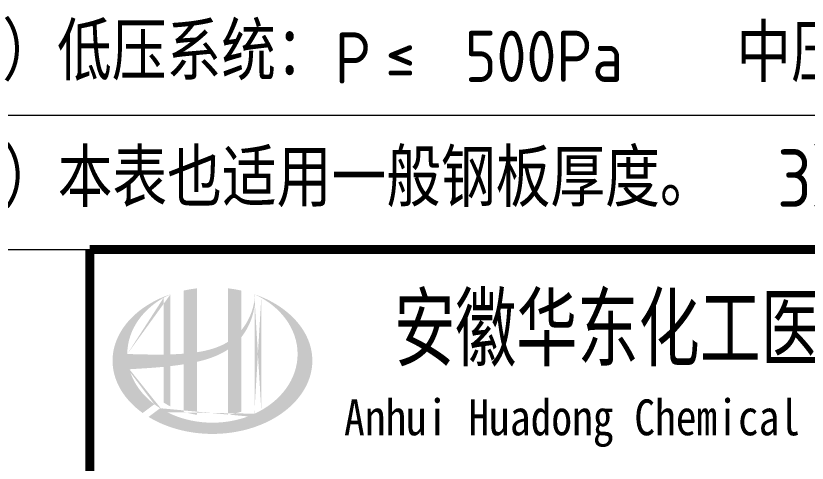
# Model space of a CAD drawing. Extents: x 5109802 to 7068445, y -422737 to 2032183.
# Drawn here: x 5149630 to 5155809, y -315947 to -312453 of the extents above; entities that cross this region are included whole.
import ezdxf
from ezdxf.enums import TextEntityAlignment as Align

# ---------------------------------------------------------------- set-up
doc = ezdxf.new("R2010")
doc.units = 0
doc.header["$LTSCALE"] = 1000
doc.header["$MEASUREMENT"] = 0
doc.layers.get('0').update_dxf_attribs({"linetype": 'CONTINUOUS'})
doc.layers.add('PUB_TEXT', color=7, linetype='CONTINUOUS')
doc.styles.add('AHD_TQ_S', font='')
doc.styles.get("Standard").update_dxf_attribs({"font": 'SCEIE', "bigfont": 'SCEIC'})
doc.styles.get('AHD_TQ_S').set_extended_font_data('SimSun')

msp = doc.modelspace()

# ---------------------------------------------------------------- hatches: boundary and pattern name
h = msp.add_hatch(color=256)
edge = h.paths.add_edge_path()
edge.add_spline(control_points=[(5151043.7, -315155.4), (5151049.8, -315154), (5151055.9, -315152.6), (5151105, -315140.7), (5151147.6, -315127.7), (5151222.6, -315096.6), (5151255.5, -315079.6), (5151286.4, -315059)], knot_values=[61.629012, 61.629012, 61.629012, 61.629012, 63.330431, 63.330431, 75.353634, 75.353634, 85.398649, 85.398649, 85.398649, 85.398649], degree=3, periodic=0)
edge.add_line((5151286.4, -315059), (5151286.4, -315569.3))
edge.add_spline(control_points=[(5151286.4, -315569.3), (5151303.5, -315566.5), (5151320.6, -315563.2), (5151355.3, -315555.1), (5151373, -315550.3), (5151390.4, -315544.9)], knot_values=[4.908456, 4.908456, 4.908456, 4.908456, 4.992821, 4.992821, 5.083034, 5.083034, 5.083034, 5.083034], degree=3, periodic=0)
edge.add_line((5151390.4, -315544.9), (5151390.4, -314963.4))
edge.add_spline(control_points=[(5151390.4, -314963.4), (5151399, -314952.5), (5151407.2, -314941.1), (5151433.3, -314901.5), (5151449, -314871.5), (5151478.2, -314798.7), (5151489.4, -314755), (5151494.1, -314709.6), (5151494.3, -314708.3), (5151494.4, -314707.1)], knot_values=[97.991744, 97.991744, 97.991744, 97.991744, 101.64219, 101.64219, 110.337975, 110.337975, 121.934322, 121.934322, 122.270691, 122.270691, 122.270691, 122.270691], degree=3, periodic=0)
edge.add_line((5151494.4, -314707.1), (5151494.4, -314636.7))
edge.add_spline(control_points=[(5151494.4, -314636.7), (5151494.3, -314644.3), (5151493.9, -314652), (5151493.4, -314659.7)], knot_values=[126.194075, 126.194075, 126.194075, 126.194075, 128.396762, 128.396762, 128.396762, 128.396762], degree=3, periodic=0)
edge.add_spline(control_points=[(5151493.4, -314659.7), (5151492.9, -314665.9), (5151492.3, -314672.1), (5151491.5, -314678.3)], knot_values=[124.417049, 124.417049, 124.417049, 124.417049, 126.194075, 126.194075, 126.194075, 126.194075], degree=3, periodic=0)
edge.add_spline(control_points=[(5151491.5, -314678.3), (5151490.4, -314687.4), (5151488.9, -314696.5), (5151487.1, -314705.6)], knot_values=[121.80529, 121.80529, 121.80529, 121.80529, 124.417049, 124.417049, 124.417049, 124.417049], degree=3, periodic=0)
edge.add_spline(control_points=[(5151487.1, -314705.6), (5151484.7, -314717.8), (5151481.8, -314729.9), (5151478.3, -314741.9)], knot_values=[118.31574, 118.31574, 118.31574, 118.31574, 121.80529, 121.80529, 121.80529, 121.80529], degree=3, periodic=0)
edge.add_spline(control_points=[(5151478.3, -314741.9), (5151474.8, -314754), (5151470.7, -314766.1), (5151466.2, -314777.9)], knot_values=[114.795988, 114.795988, 114.795988, 114.795988, 118.31574, 118.31574, 118.31574, 118.31574], degree=3, periodic=0)
edge.add_spline(control_points=[(5151466.2, -314777.9), (5151461.7, -314789.6), (5151456.7, -314801.2), (5151451.3, -314812.5)], knot_values=[111.329641, 111.329641, 111.329641, 111.329641, 114.795988, 114.795988, 114.795988, 114.795988], degree=3, periodic=0)
edge.add_spline(control_points=[(5151451.3, -314812.5), (5151445.8, -314824), (5151439.8, -314835.4), (5151433.3, -314846.5)], knot_values=[107.79529, 107.79529, 107.79529, 107.79529, 111.329641, 111.329641, 111.329641, 111.329641], degree=3, periodic=0)
edge.add_spline(control_points=[(5151433.3, -314846.5), (5151427, -314857.3), (5151420.3, -314867.9), (5151413.2, -314878.1)], knot_values=[104.343579, 104.343579, 104.343579, 104.343579, 107.79529, 107.79529, 107.79529, 107.79529], degree=3, periodic=0)
edge.add_spline(control_points=[(5151413.2, -314878.1), (5151406, -314888.5), (5151398.3, -314898.6), (5151390.4, -314908.3)], knot_values=[100.8507, 100.8507, 100.8507, 100.8507, 104.343579, 104.343579, 104.343579, 104.343579], degree=3, periodic=0)
edge.add_line((5151390.4, -314908.3), (5151390.4, -314599))
edge.add_spline(control_points=[(5151390.4, -314599), (5151356.3, -314591.4), (5151321.5, -314585.5), (5151286.4, -314581.4)], knot_values=[4.423999, 4.423999, 4.423999, 4.423999, 4.558741, 4.558741, 4.558741, 4.558741], degree=3, periodic=0)
edge.add_line((5151286.4, -314581.4), (5151286.4, -314999.6))
edge.add_spline(control_points=[(5151286.4, -314999.6), (5151214.4, -315044.1), (5151130.2, -315067.3), (5151043.7, -315080.4)], knot_values=[63.246215, 63.246215, 63.246215, 63.246215, 87.689124, 87.689124, 87.689124, 87.689124], degree=3, periodic=0)
edge.add_line((5151043.7, -315080.4), (5151043.7, -314581.4))
edge.add_spline(control_points=[(5151043.7, -314581.4), (5151008.5, -314585.5), (5150973.8, -314591.4), (5150939.7, -314599)], knot_values=[4.866038, 4.866038, 4.866038, 4.866038, 5.000777, 5.000777, 5.000777, 5.000777], degree=3, periodic=0)
edge.add_line((5150939.7, -314599), (5150939.7, -315091.8))
edge.add_spline(control_points=[(5150939.7, -315091.8), (5150938, -315091.9), (5150903.1, -315094.6), (5150868.5, -315096.3), (5150835.7, -315097.4)], knot_values=[43.657356, 43.657356, 43.657356, 43.657356, 44.134253, 53.497092, 53.497092, 53.497092, 53.497092], degree=3, periodic=0)
edge.add_line((5150835.7, -315097.4), (5150835.7, -314628.2))
edge.add_spline(control_points=[(5150835.7, -314628.2), (5150818.7, -314634.1), (5150801.9, -314640.4), (5150785.5, -314647.1)], knot_values=[5.14157, 5.14157, 5.14157, 5.14157, 5.212921, 5.212921, 5.212921, 5.212921], degree=3, periodic=0)
edge.add_spline(control_points=[(5150785.5, -314647.1), (5150778.6, -314649.9), (5150771.8, -314652.8), (5150739.5, -314667), (5150715, -314679.3), (5150691.5, -314692.5)], knot_values=[5.212921, 5.212921, 5.212921, 5.212921, 5.24296, 5.24296, 5.355623, 5.355623, 5.355623, 5.355623], degree=3, periodic=0)
edge.add_spline(control_points=[(5150691.5, -314692.5), (5150676.6, -314700.8), (5150662.2, -314709.6), (5150648.2, -314718.7)], knot_values=[5.355623, 5.355623, 5.355623, 5.355623, 5.426974, 5.426974, 5.426974, 5.426974], degree=3, periodic=0)
edge.add_spline(control_points=[(5150648.2, -314718.7), (5150640.8, -314723.5), (5150633.5, -314728.4), (5150620, -314737.9), (5150613.8, -314742.4), (5150607.6, -314747)], knot_values=[5.426974, 5.426974, 5.426974, 5.426974, 5.464765, 5.464765, 5.498325, 5.498325, 5.498325, 5.498325], degree=3, periodic=0)
edge.add_spline(control_points=[(5150607.6, -314747), (5150581.6, -314766.6), (5150557.5, -314787.5), (5150535.6, -314809.4)], knot_values=[5.498325, 5.498325, 5.498325, 5.498325, 5.641027, 5.641027, 5.641027, 5.641027], degree=3, periodic=0)
edge.add_spline(control_points=[(5150535.6, -314809.4), (5150528.6, -314816.4), (5150521.9, -314823.5), (5150501.4, -314846.1), (5150488.5, -314862), (5150476.7, -314878.2)], knot_values=[5.641027, 5.641027, 5.641027, 5.641027, 5.686569, 5.686569, 5.783729, 5.783729, 5.783729, 5.783729], degree=3, periodic=0)
edge.add_spline(control_points=[(5150476.7, -314878.2), (5150461.6, -314898.9), (5150448.3, -314920.3), (5150435.2, -314945.3), (5150433.6, -314948.5), (5150432, -314951.7)], knot_values=[5.783729, 5.783729, 5.783729, 5.783729, 5.908374, 5.908374, 5.92643, 5.92643, 5.92643, 5.92643], degree=3, periodic=0)
edge.add_spline(control_points=[(5150432, -314951.7), (5150419.5, -314976.8), (5150409.5, -315002.4), (5150402, -315028.4)], knot_values=[5.92643, 5.92643, 5.92643, 5.92643, 6.069132, 6.069132, 6.069132, 6.069132], degree=3, periodic=0)
edge.add_spline(control_points=[(5150402, -315028.4), (5150398.8, -315039.5), (5150396, -315050.6), (5150390.6, -315076.8), (5150388.4, -315091.8), (5150386.9, -315106.9)], knot_values=[6.069132, 6.069132, 6.069132, 6.069132, 6.130179, 6.130179, 6.211834, 6.211834, 6.211834, 6.211834], degree=3, periodic=0)
edge.add_spline(control_points=[(5150386.9, -315106.9), (5150385.7, -315120.1), (5150385, -315133.2), (5150385, -315146.4)], knot_values=[6.211834, 6.211834, 6.211834, 6.211834, 6.283185, 6.283185, 6.283185, 6.283185], degree=3, periodic=0)
edge.add_spline(control_points=[(5150385, -315146.4), (5150385, -315155.8), (5150385.4, -315165.1), (5150386, -315174.4)], knot_values=[6.283185, 6.283185, 6.283185, 6.283185, 6.333655, 6.333655, 6.333655, 6.333655], degree=3, periodic=0)
edge.add_spline(control_points=[(5150386, -315174.4), (5150387.2, -315193.1), (5150389.8, -315211.7), (5150393.5, -315230.2)], knot_values=[6.333655, 6.333655, 6.333655, 6.333655, 6.434594, 6.434594, 6.434594, 6.434594], degree=3, periodic=0)
edge.add_spline(control_points=[(5150393.5, -315230.2), (5150393.8, -315231.4), (5150394, -315232.6), (5150398, -315251.1), (5150402.7, -315268.3), (5150408.6, -315285.3)], knot_values=[6.434594, 6.434594, 6.434594, 6.434594, 6.441278, 6.441278, 6.535532, 6.535532, 6.535532, 6.535532], degree=3, periodic=0)
edge.add_spline(control_points=[(5150408.6, -315285.3), (5150414.8, -315303.6), (5150422.4, -315321.6), (5150431.1, -315339.4)], knot_values=[6.535532, 6.535532, 6.535532, 6.535532, 6.636471, 6.636471, 6.636471, 6.636471], degree=3, periodic=0)
edge.add_spline(control_points=[(5150431.1, -315339.4), (5150433.3, -315343.9), (5150435.6, -315348.3), (5150444.9, -315366), (5150452.6, -315379), (5150461, -315391.9)], knot_values=[6.636471, 6.636471, 6.636471, 6.636471, 6.661894, 6.661894, 6.73741, 6.73741, 6.73741, 6.73741], degree=3, periodic=0)
edge.add_spline(control_points=[(5150461, -315391.9), (5150472.2, -315409), (5150484.5, -315425.8), (5150498.1, -315442.2)], knot_values=[6.73741, 6.73741, 6.73741, 6.73741, 6.838349, 6.838349, 6.838349, 6.838349], degree=3, periodic=0)
edge.add_spline(control_points=[(5150498.1, -315442.2), (5150504, -315449.4), (5150510.1, -315456.4), (5150524.7, -315472.4), (5150533.2, -315481.2), (5150542.1, -315489.9)], knot_values=[6.838349, 6.838349, 6.838349, 6.838349, 6.88251, 6.88251, 6.939288, 6.939288, 6.939288, 6.939288], degree=3, periodic=0)
edge.add_spline(control_points=[(5150542.1, -315489.9), (5150557.9, -315505.2), (5150574.7, -315520.1), (5150592.6, -315534.3)], knot_values=[6.939288, 6.939288, 6.939288, 6.939288, 7.040227, 7.040227, 7.040227, 7.040227], degree=3, periodic=0)
edge.add_spline(control_points=[(5150592.6, -315534.3), (5150601.6, -315541.4), (5150610.8, -315548.3), (5150620.2, -315555.1)], knot_values=[7.040227, 7.040227, 7.040227, 7.040227, 7.090696, 7.090696, 7.090696, 7.090696], degree=3, periodic=0)
edge.add_line((5150620.2, -315555.1), (5150711.4, -315486.7))
edge.add_ellipse((5151165, -315094.4), major_axis=(665, 0), ratio=0.806676, start_angle=192.81901, end_angle=226.98533, ccw=False)
edge.add_spline(control_points=[(5150516.6, -315213.5), (5150540.6, -315212), (5150564.7, -315210.5), (5150653.4, -315205), (5150718.2, -315200.7), (5150783.7, -315194.4)], knot_values=[11.398263, 11.398263, 11.398263, 11.398263, 18.40729, 18.40729, 37.18094, 37.18094, 37.18094, 37.18094], degree=3, periodic=0)
edge.add_line((5150783.7, -315194.4), (5150783.7, -315473.4))
edge.add_spline(control_points=[(5150783.7, -315473.4), (5150787.3, -315475.7), (5150790.9, -315477.9), (5150807.8, -315488.1), (5150821.6, -315495.7), (5150835.7, -315502.8)], knot_values=[4.049945, 4.049945, 4.049945, 4.049945, 4.072021, 4.072021, 4.153257, 4.153257, 4.153257, 4.153257], degree=3, periodic=0)
edge.add_line((5150835.7, -315502.8), (5150835.7, -315188.9))
edge.add_spline(control_points=[(5150835.7, -315188.9), (5150867.9, -315185.3), (5150900.3, -315181), (5150935.1, -315175.6), (5150937.4, -315175.3), (5150939.7, -315174.9)], knot_values=[42.135009, 42.135009, 42.135009, 42.135009, 51.307228, 51.307228, 51.948574, 51.948574, 51.948574, 51.948574], degree=3, periodic=0)
edge.add_line((5150939.7, -315174.9), (5150939.7, -315544.9))
edge.add_spline(control_points=[(5150939.7, -315544.9), (5150973.3, -315555.4), (5151008.2, -315563.6), (5151043.7, -315569.3)], knot_values=[4.34174, 4.34174, 4.34174, 4.34174, 4.516316, 4.516316, 4.516316, 4.516316], degree=3, periodic=0)
edge.add_line((5151043.7, -315569.3), (5151043.7, -315155.4))
edge = h.paths.add_edge_path(flags=16)
edge.add_ellipse((5151165, -315094.4), major_axis=(665, 0), ratio=0.806676, start_angle=124.98746, end_angle=179.99898, ccw=False)
edge.add_line((5150783.7, -314654.9), (5150783.7, -315098.5))
edge.add_spline(control_points=[(5150783.7, -315098.5), (5150688.4, -315099.8), (5150594.4, -315096.8), (5150500, -315094.4)], knot_values=[11.27373, 11.27373, 11.27373, 11.27373, 38.687513, 38.687513, 38.687513, 38.687513], degree=3, periodic=0)
edge = h.paths.add_edge_path()
edge.add_spline(control_points=[(5150666.2, -315585.6), (5150697.3, -315604.6), (5150730.4, -315621.8), (5150815, -315659.1), (5150868.3, -315676.9), (5150979, -315703.5), (5151036.5, -315712.2), (5151152.6, -315720), (5151211.3, -315719), (5151326.9, -315707.6), (5151383.7, -315697), (5151492.8, -315667), (5151544.9, -315647.5), (5151641.8, -315600.6), (5151686.6, -315573.2), (5151766.5, -315512.3), (5151801.7, -315478.7), (5151861, -315407.2), (5151885.2, -315369.3), (5151921.5, -315291.2), (5151933.8, -315251), (5151946.4, -315169.8), (5151946.7, -315128.8), (5151935.2, -315047.4), (5151923.4, -315006.8), (5151887.8, -314928.1), (5151864, -314889.9), (5151805.2, -314817.7), (5151770.1, -314783.8), (5151690.3, -314722.1), (5151645.6, -314694.4), (5151564.4, -314654.7), (5151530, -314640.5), (5151494.4, -314628.2)], knot_values=[0.886421, 0.886421, 0.886421, 0.886421, 1.040557, 1.040557, 1.261172, 1.261172, 1.481788, 1.481788, 1.702404, 1.702404, 1.92302, 1.92302, 2.143636, 2.143636, 2.364252, 2.364252, 2.584868, 2.584868, 2.805484, 2.805484, 3.026099, 3.026099, 3.246715, 3.246715, 3.46852, 3.46852, 3.690325, 3.690325, 3.91213, 3.91213, 4.133935, 4.133935, 4.283209, 4.283209, 4.283209, 4.283209], degree=3, periodic=0)
edge.add_line((5151494.4, -314628.2), (5151494.4, -314628.3))
edge.add_spline(control_points=[(5151494.4, -314628.4), (5151494.4, -314631.1), (5151494.4, -314633.9), (5151494.4, -314636.7)], knot_values=[128.396762, 128.396762, 128.396762, 128.396762, 129.192193, 129.192193, 129.192193, 129.192193], degree=3, periodic=0)
edge.add_line((5151494.4, -314636.7), (5151494.4, -315560.5))
edge.add_ellipse((5151165, -315094.4), major_axis=(665, 0), ratio=0.806676, start_angle=232.10542, end_angle=299.68334, ccw=False)
edge.add_line((5150756.6, -315517.8), (5150666.2, -315585.6))
edge = h.paths.add_edge_path(flags=16)
edge.add_ellipse((5151165, -315094.4), major_axis=(665, 0), ratio=0.806676, start_angle=304.98746, end_angle=415.01211, ccw=False)
edge.add_line((5151546.4, -315534), (5151546.4, -314654.9))

# ---------------------------------------------------------------- linework, layer by layer
at = {"const_width": 70}
for points in [[(5168207.2, -314277.1), (5150207.2, -314277.1)], [(5150207.2, -314277.1), (5150207.2, -320277.1)]]:
    msp.add_lwpolyline(points, dxfattribs=at)
at = {"layer": 'PUB_TEXT', "lineweight": 0}
for p, q in [((5148929.4, -313228.3), (5168207.2, -313228.3)), ((5148929.4, -314277.1), (5168207.2, -314277.1)), ((5148929.4, -314277.1), (5168207.2, -314277.1))]:
    msp.add_line(p, q, dxfattribs=at)

# ---------------------------------------------------------------- texts
at = {"style": 'AHD_TQ_S'}
for s, height, width, p in [('安徽华东化工医药工程有限责任公司', 500, 0.7, (5156402.1, -314877.1)), ('Anhui Huadong Chemical & Medical Engineering Co.,Ltd', 280, 0.85, (5156402.1, -315627.1))]:
    msp.add_text(s, height=height, dxfattribs=dict(at, width=width)).set_placement(p, align=Align.MIDDLE)
at = {"layer": 'PUB_TEXT', "lineweight": 0}
for s, height, p in [('）低压系统：', 450, (5149523.8, -312958.3)), ('中压系统：', 450, (5155256.8, -312970.9)), ('500Pa', 400, (5153135.6, -312969.1)), ('P', 400, (5152122.1, -312982.6)), ('≤', 400, (5152516.5, -312982.6)), ('）本表也适用一般钢板厚度。  3）排烟风管板材厚度按高压系统选用。', 450, (5149529.2, -313945.4))]:
    msp.add_text(s, height=height, dxfattribs=at).set_placement(p)

doc.saveas('drawing.dxf')
